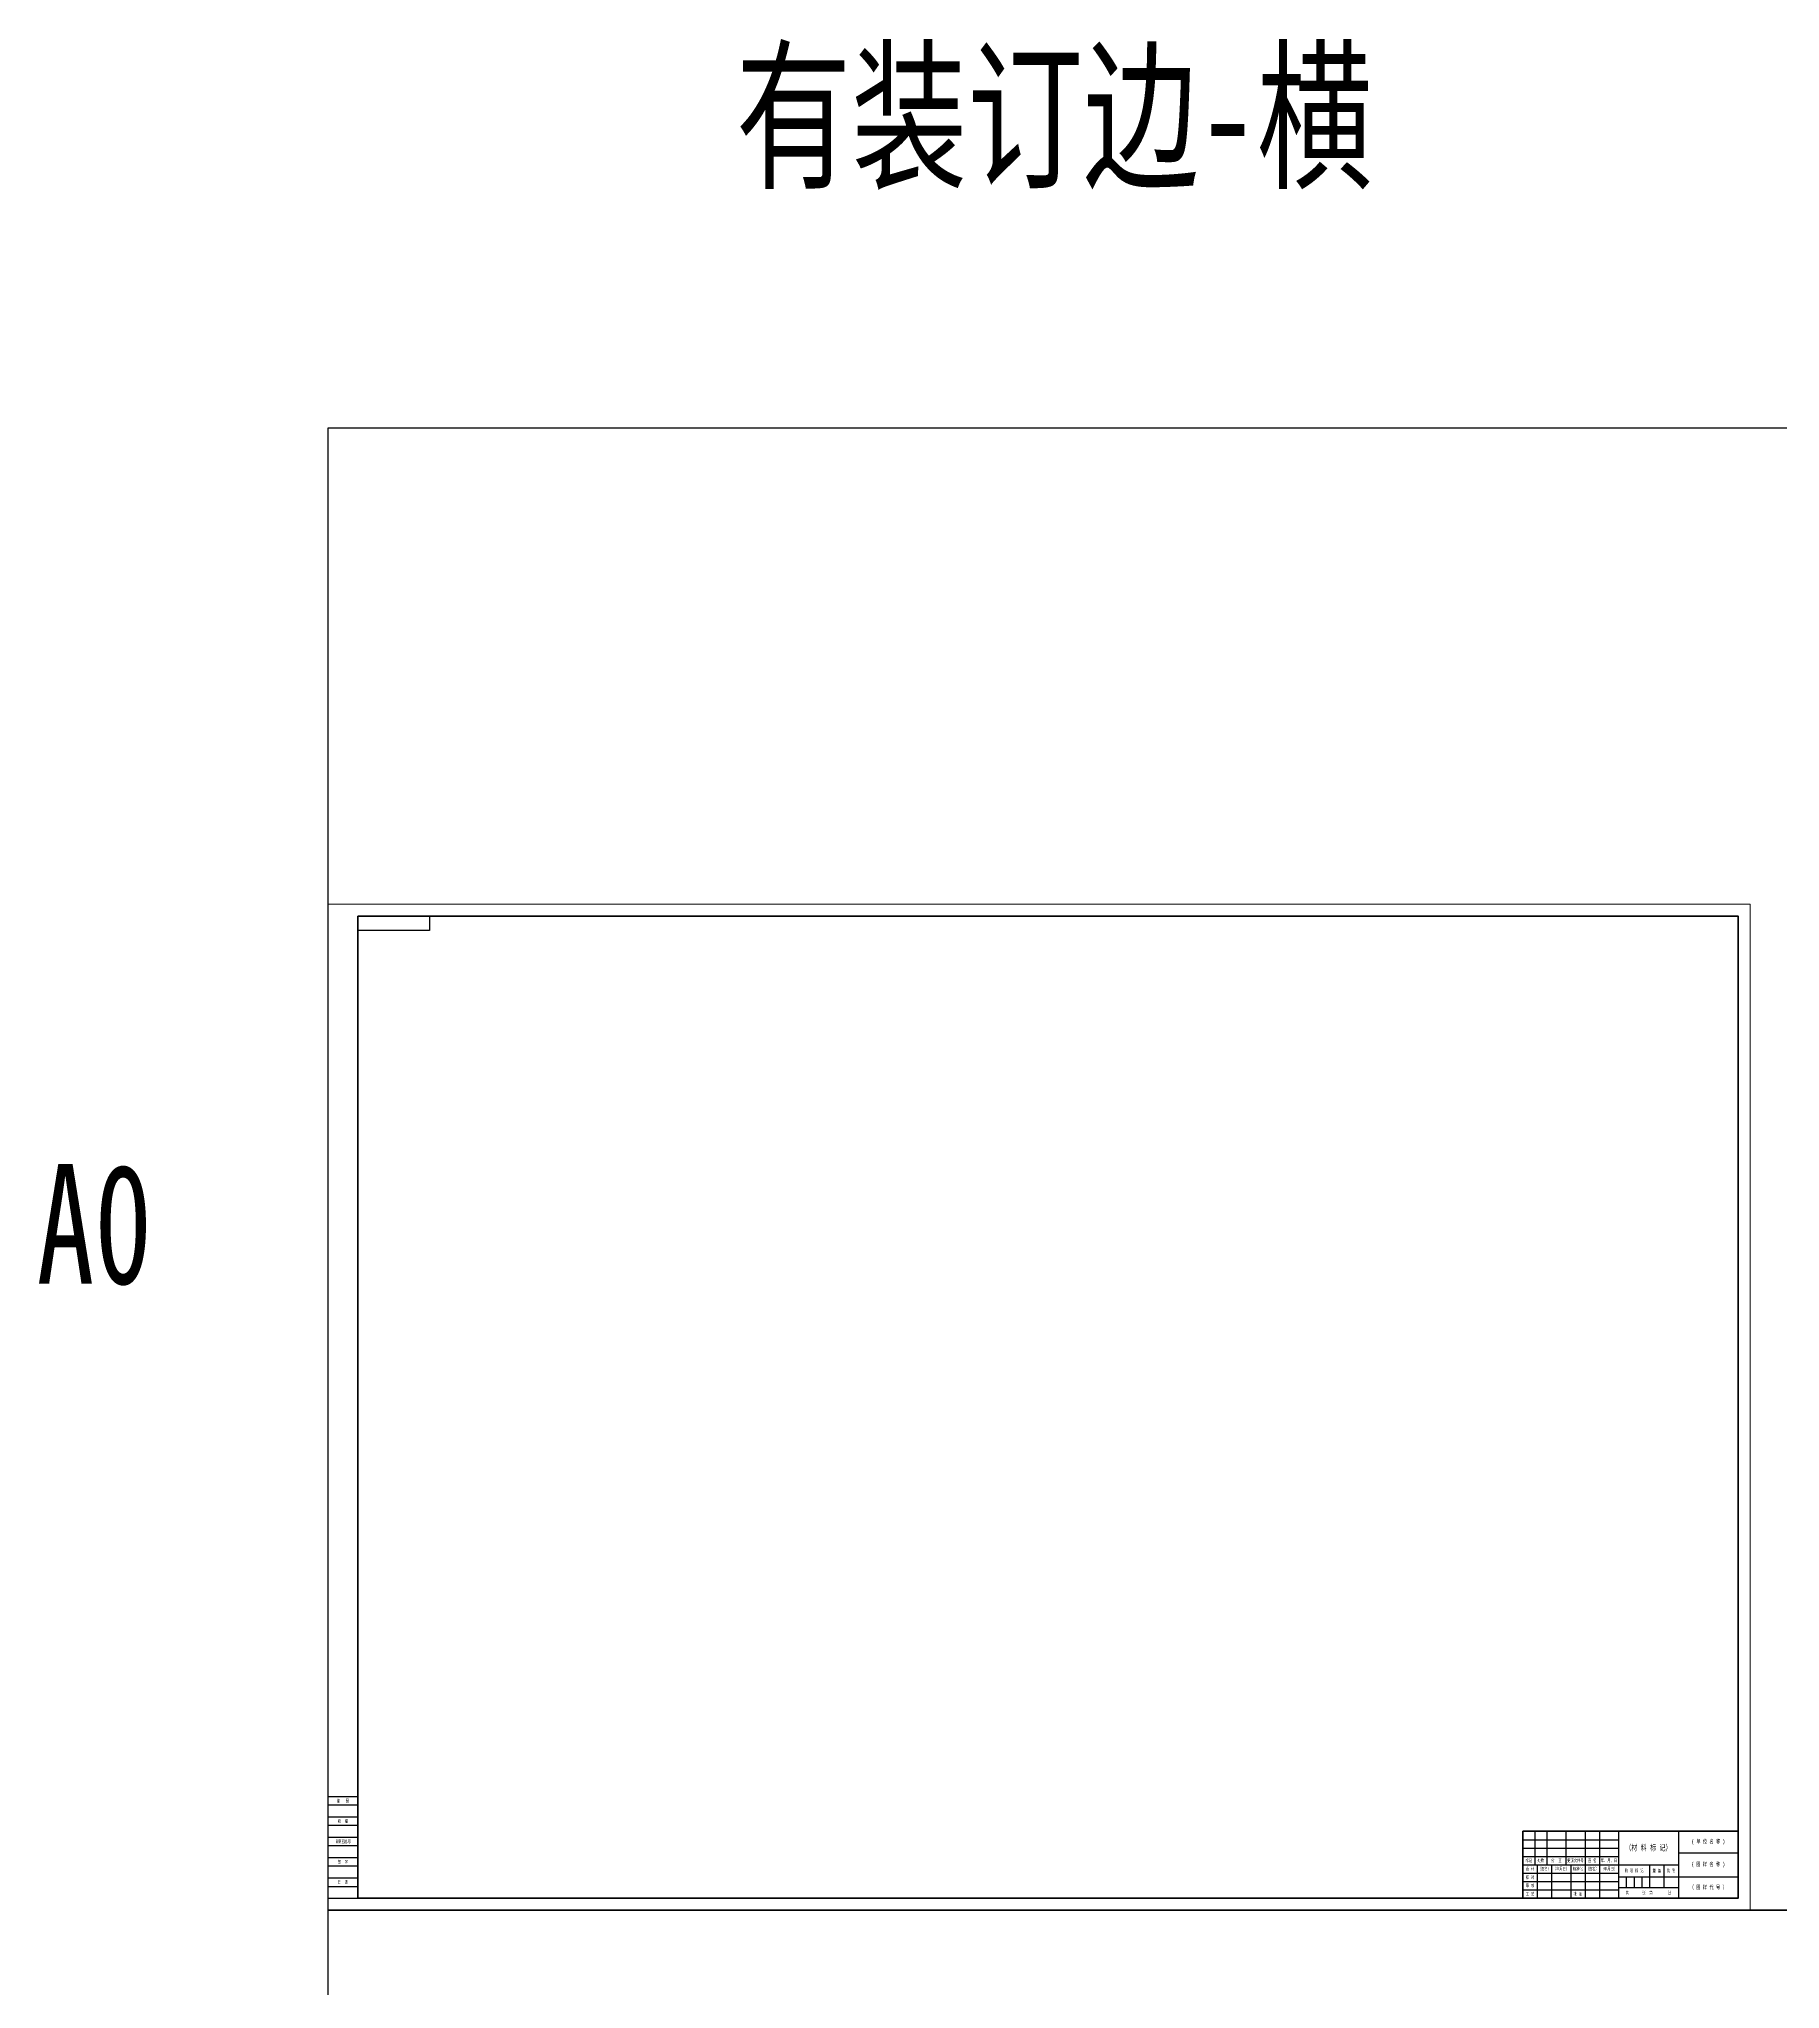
# Model space of a CAD drawing. Header units: millimetres. Extents: x -242 to 4956, y 0 to 6520.
# Drawn here: x -242 to 1214, y 4890 to 6520 of the extents above; entities that cross this region are included whole.
import ezdxf
from ezdxf.enums import TextEntityAlignment as Align

# ---------------------------------------------------------------- set-up
doc = ezdxf.new("R2010")
doc.units = ezdxf.units.MM
doc.styles.get("Standard").update_dxf_attribs({"font": '', "width": 0.71})
doc.styles.add('样式 1', font='', dxfattribs={"width": 0.71})
doc.styles.get('Standard').set_extended_font_data('SimSun')
doc.styles.get('样式 1').set_extended_font_data('SimSun')

msp = doc.modelspace()

# ---------------------------------------------------------------- linework, layer by layer
for p, q in [((0, 5051), (25, 5051)), ((0, 5044), (25, 5044)), ((0, 5034), (25, 5034)), ((0, 5027), (25, 5027)), ((1009, 5022), (1009, 4994)), ((1019, 5022), (1019, 4994)), ((1035, 5022), (1035, 4994)), ((1051, 5022), (1051, 4966)), ((1063, 5022), (1063, 4966)), ((1079, 5022), (1079, 4966)), ((1129, 5022), (1129, 4966)), ((0, 5017), (25, 5017)), ((0, 5010), (25, 5010)), ((999, 5015), (1079, 5015)), ((999, 5008), (1079, 5008)), ((0, 5000), (25, 5000)), ((0, 4993), (25, 4993)), ((999, 5001), (1079, 5001)), ((999, 4994), (1129, 4994)), ((1011, 4994), (1011, 4966)), ((1023, 4994), (1023, 4966)), ((1039, 4994), (1039, 4966)), ((1105, 4994), (1105, 4975)), ((1117, 4994), (1117, 4975)), ((1129, 5004), (1179, 5004)), ((0, 4983), (25, 4983)), ((0, 4976), (25, 4976)), ((999, 4987), (1079, 4987)), ((999, 4980), (1079, 4980)), ((999, 4973), (1079, 4973)), ((1079, 4984), (1179, 4984)), ((1079, 4975), (1129, 4975)), ((1085.5, 4984), (1085.5, 4975)), ((1092, 4984), (1092, 4975)), ((1098.5, 4984), (1098.5, 4975)), ((0, 4966), (25, 4966))]:
    msp.add_line(p, q)
for points in [[(0, 4956), (1239, 4956), (1239, 6195), (0, 6195)], [(85, 5775), (25, 5775), (25, 5787), (85, 5787)], [(0, 3717), (1239, 3717), (1239, 4956), (0, 4956)]]:
    msp.add_lwpolyline(points, close=True)
at = {"lineweight": 13}
msp.add_lwpolyline([(0, 5797), (1189, 5797), (1189, 4956), (0, 4956)], close=True, dxfattribs=at)
at = {"lineweight": 70}
for points in [[(25, 5787), (1179, 5787), (1179, 4966), (25, 4966)], [(1179, 4966), (999, 4966), (999, 5022), (1179, 5022)]]:
    msp.add_lwpolyline(points, close=True, dxfattribs=at)

# ---------------------------------------------------------------- texts
at = {"width": 0.71}
for s, p in [('有装订边-横', (340.9, 6405.7)), ('A0', (-243.6, 5479.7))]:
    msp.add_text(s, height=100, dxfattribs=at).set_placement(p)
at = {"style": '样式 1', "width": 0.7}
for s, p in [('描   图', (12.5, 5047.5)), ('校  描', (12.5, 5030.5)), ('旧底图总号', (12.5, 5013.5)), ('签  字', (12.5, 4996.5)), ('日  期', (12.5, 4979.6))]:
    msp.add_text(s, height=2.75, dxfattribs=at).set_placement(p, align=Align.MIDDLE_CENTER)
at = {"attachment_point": 5, "style": '样式 1'}
for s, width, insert, char_height in [('（材 料 标 记）', 55.823, (1104, 5008), 5), ('( 单 位 名 称 )', 50, (1154, 5013), 3.5), ('标记', 10, (1004, 4997.5), 2.75), ('设 计', 12, (1005, 4990.5), 2.75), ('{\\fFangSong_GB2312|b0|i0|c134|p49;处数}', 10, (1014, 4997.5), 2.75), ('（签名）', 12, (1017, 4990.5), 2.75), ('分  区', 16, (1027, 4997.5), 2.75), ('（年月日）', 16, (1031, 4990.5), 2.75), ('更该文件号', 18.974, (1043, 4997.5), 2.75), ('标准化', 12, (1045, 4990.5), 2.75), ('（签名）', 12, (1057, 4990.5), 2.75), ('年、月、日', 16, (1071, 4997.5), 2.75), ('（年月日）', 16, (1071, 4990.5), 2.75), ('阶 段 标 记', 26, (1092, 4989), 2.75), ('重 量', 12, (1111, 4989), 2.75), ('比 例', 12, (1123, 4989), 2.75), ('( 图 样 名 称 )', 50, (1154, 4994), 3.5), ('校 对', 12, (1005, 4983.5), 2.75), ('审 核', 12, (1005, 4976.5), 2.75), ('共       张  第        张', 50, (1104, 4970.5), 2.75), ('（ 图 样 代 号 ）', 50, (1154, 4975), 3.5), ('工 艺', 12, (1005, 4969.5), 2.75), ('批 准', 12, (1045, 4969.5), 2.75)]:
    msp.add_mtext_dynamic_manual_height_columns(s, width=width, gutter_width=12.5, heights=[0], dxfattribs=dict(at, insert=insert, char_height=char_height))
at = {"insert": (1057, 4997.5), "char_height": 2.75, "attachment_point": 5, "style": '样式 1'}
msp.add_mtext_dynamic_auto_height_columns('签 名', width=12, gutter_width=12.5, height=7, count=1, dxfattribs=at)

doc.saveas('drawing.dxf')
